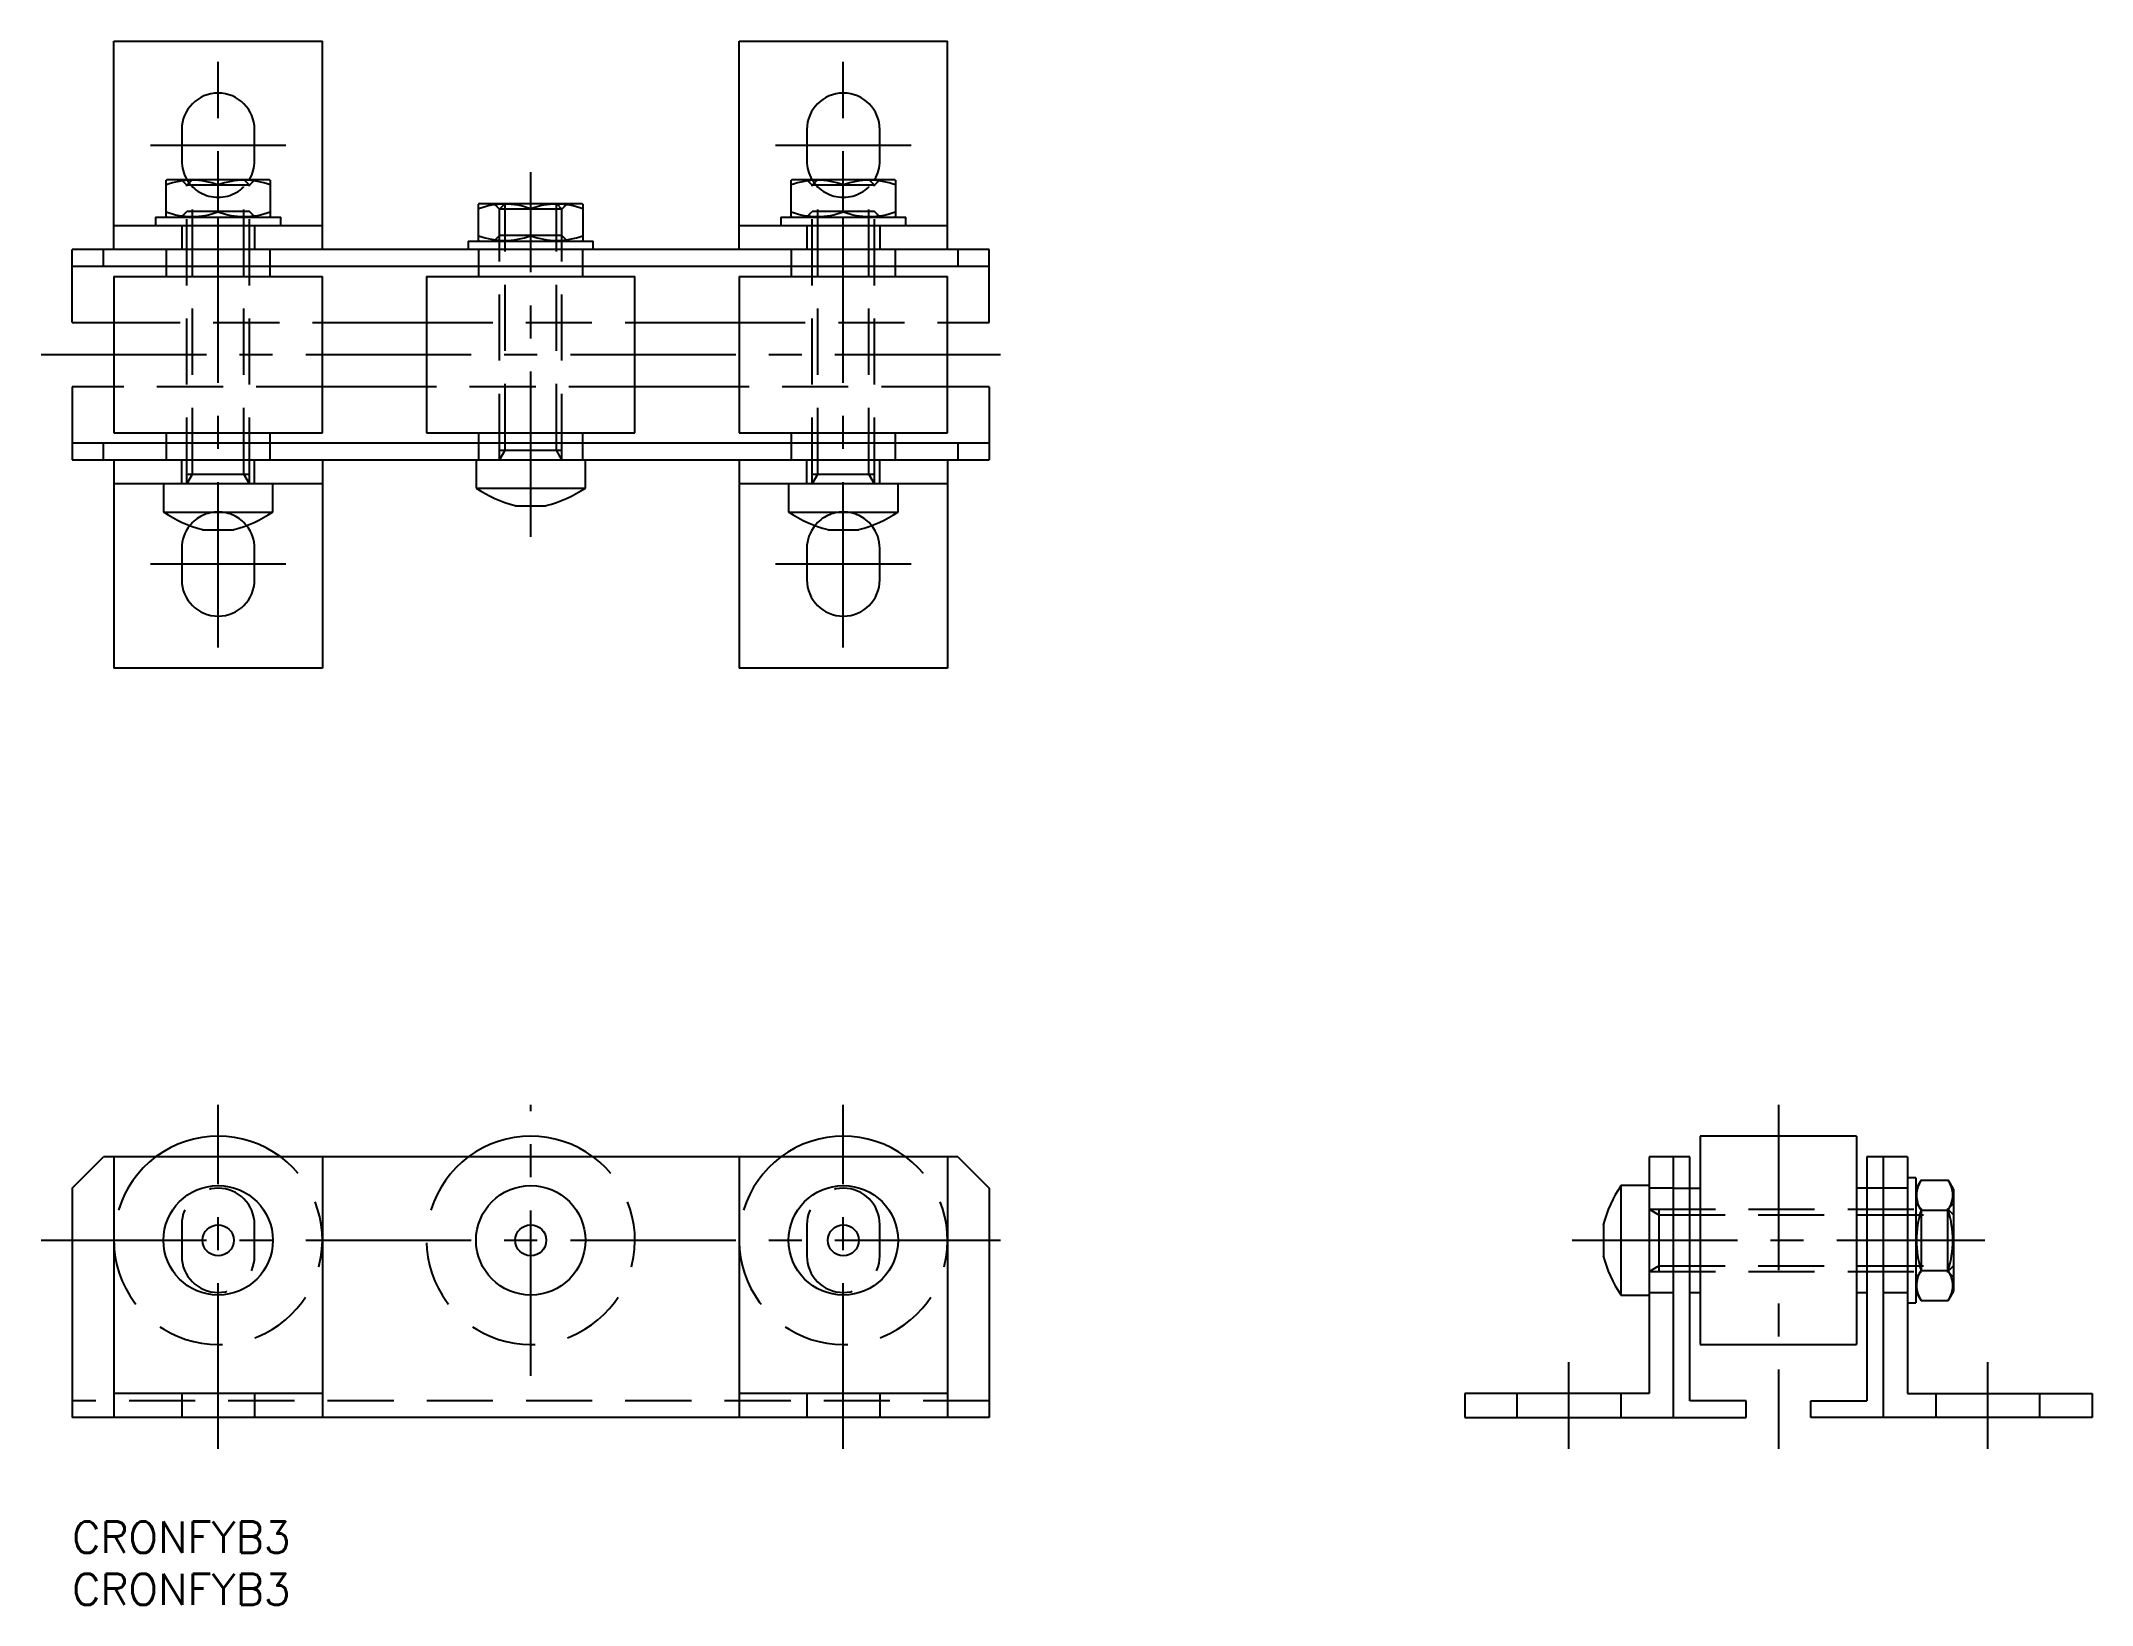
# Model space of a CAD drawing. Extents: x -3 to 194, y -8 to 142.
import ezdxf

# ---------------------------------------------------------------- set-up
doc = ezdxf.new("R2010")
doc.units = 0
doc.header["$LTSCALE"] = 0.5
doc.linetypes.add('CENTER', pattern=[50.8, 31.75, -6.35, 6.35, -6.35])
doc.linetypes.add('DASHED', pattern=[19.05, 12.7, -6.35])
for name, color, linetype in [('MSM_CENTER', 1, 'CENTER'), ('MSM_CONTINUOUS', 7, 'CONTINUOUS'), ('MSM_DASHED', 4, 'DASHED'), ('MSM_PART_NUMBER', 7, 'CONTINUOUS')]:
    doc.layers.add(name, color=color, linetype=linetype)
doc.styles.get("Standard").update_dxf_attribs({"font": 'txt.shx', "height": 3, "bigfont": 'bigfont.shx'})

# ---------------------------------------------------------------- blocks, each defined once
blk = doc.blocks.new('*U45')
at = {"layer": 'MSM_PART_NUMBER'}
blk.add_text('CRONFYB3', height=3, dxfattribs=at).set_placement((0, -3))
blk = doc.blocks.new('*U46')
at = {"layer": 'MSM_PART_NUMBER'}
blk.add_text('CRONFYB3', height=3, dxfattribs=at).set_placement((0, -8))

msp = doc.modelspace()

# ---------------------------------------------------------------- linework, layer by layer
at = {"layer": 'MSM_CENTER'}
for p, q in [((14, 83.91), (14, 140.11)), ((74, 83.91), (74, 140.11)), ((7.5, 132.11), (20.5, 132.11)), ((67.5, 132.11), (80.5, 132.11)), ((44, 94.51), (44, 129.51)), ((-3, 112.01), (91, 112.01)), ((20.5, 91.91), (7.5, 91.91)), ((80.5, 91.91), (67.5, 91.91)), ((14, 7), (14, 40)), ((44, 14), (44, 40)), ((74, 7), (74, 40)), ((163.74, 40), (163.74, 7)), ((-3, 27), (91, 27)), ((143.94, 27), (183.54, 27)), ((143.64, 7), (143.64, 15.3)), ((183.84, 7), (183.84, 15.3))]:
    msp.add_line(p, q, dxfattribs=at)
at = {"layer": 'MSM_CONTINUOUS'}
for p, q in [((4, 122.11), (4, 142.11)), ((4, 142.11), (24, 142.11)), ((24, 122.11), (24, 142.11)), ((64, 122.11), (64, 142.11)), ((64, 142.11), (84, 142.11)), ((84, 122.11), (84, 142.11)), ((10.5, 133.61), (10.5, 130.61)), ((17.5, 130.61), (17.5, 133.61)), ((70.5, 133.61), (70.5, 130.61)), ((77.5, 130.61), (77.5, 133.61)), ((9.1, 128.81), (9, 128.75)), ((9, 125.27), (9, 128.75)), ((9.1, 128.81), (18.9, 128.81)), ((14, 125.72), (14, 128.31)), ((19, 128.75), (18.9, 128.81)), ((19, 128.75), (19, 125.27)), ((69.1, 128.81), (69, 128.75)), ((69, 125.27), (69, 128.75)), ((69.1, 128.81), (78.9, 128.81)), ((74, 125.72), (74, 128.31)), ((79, 128.75), (78.9, 128.81)), ((79, 128.75), (79, 125.27)), ((39.1, 126.51), (39, 126.45)), ((39, 122.97), (39, 126.45)), ((39.1, 126.51), (48.9, 126.51)), ((44, 123.42), (44, 126.01)), ((49, 126.45), (48.9, 126.51)), ((49, 126.45), (49, 122.97)), ((4, 124.41), (24, 124.41)), ((8, 125.21), (8, 124.41)), ((8, 125.21), (20, 125.21)), ((9, 125.27), (9.1, 125.21)), ((18.9, 125.21), (19, 125.27)), ((20, 124.41), (20, 125.21)), ((64, 124.41), (84, 124.41)), ((68, 125.21), (68, 124.41)), ((68, 125.21), (80, 125.21)), ((69, 125.27), (69.1, 125.21)), ((78.9, 125.21), (79, 125.27)), ((80, 124.41), (80, 125.21)), ((0, 115.11), (0, 122.11)), ((88, 122.11), (0, 122.11)), ((3, 120.51), (3, 122.11)), ((38, 122.91), (38, 122.11)), ((38, 122.91), (50, 122.91)), ((39, 122.97), (39.1, 122.91)), ((48.9, 122.91), (49, 122.97)), ((50, 122.11), (50, 122.91)), ((85, 122.11), (85, 120.51)), ((88, 115.11), (88, 122.11)), ((0, 120.51), (88, 120.51)), ((9, 120.51), (9, 119.51)), ((19, 119.51), (19, 120.51)), ((39, 120.51), (39, 119.51)), ((49, 119.51), (49, 120.51)), ((69, 120.51), (69, 119.51)), ((79, 119.51), (79, 120.51)), ((4, 119.51), (4, 104.51)), ((4, 119.51), (24, 119.51)), ((24, 104.51), (24, 119.51)), ((34, 119.51), (34, 104.51)), ((34, 119.51), (54, 119.51)), ((54, 104.51), (54, 119.51)), ((64, 119.51), (64, 104.51)), ((64, 119.51), (84, 119.51)), ((84, 104.51), (84, 119.51)), ((0, 115.11), (4, 115.11)), ((24, 115.11), (34, 115.11)), ((54, 115.11), (64, 115.11)), ((84, 115.11), (88, 115.11)), ((0, 108.91), (0, 101.91)), ((4, 108.91), (0, 108.91)), ((34, 108.91), (24, 108.91)), ((64, 108.91), (54, 108.91)), ((88, 108.91), (84, 108.91)), ((88, 108.91), (88, 101.91)), ((4, 104.51), (24, 104.51)), ((9, 104.51), (9, 103.51)), ((19, 103.51), (19, 104.51)), ((34, 104.51), (54, 104.51)), ((39, 104.51), (39, 103.51)), ((49, 103.51), (49, 104.51)), ((64, 104.51), (84, 104.51)), ((69, 104.51), (69, 103.51)), ((79, 103.51), (79, 104.51)), ((88, 103.51), (0, 103.51)), ((3, 101.91), (3, 103.51)), ((85, 103.51), (85, 101.91)), ((0, 101.91), (88, 101.91)), ((4, 101.91), (4, 81.91)), ((24, 101.91), (24, 81.91)), ((38.75, 101.91), (38.75, 99.2)), ((49.25, 99.2), (49.25, 101.91)), ((64, 101.91), (64, 81.91)), ((84, 101.91), (84, 81.91)), ((24, 99.61), (4, 99.61)), ((8.75, 99.61), (8.75, 96.9)), ((19.25, 96.9), (19.25, 99.61)), ((38.75, 99.2), (49.25, 99.2)), ((84, 99.61), (64, 99.61)), ((68.75, 99.61), (68.75, 96.9)), ((79.25, 96.9), (79.25, 99.61)), ((8.75, 96.9), (19.25, 96.9)), ((42.51, 97.51), (45.49, 97.51)), ((68.75, 96.9), (79.25, 96.9)), ((12.51, 95.21), (15.49, 95.21)), ((72.51, 95.21), (75.49, 95.21)), ((10.5, 93.41), (10.5, 90.41)), ((17.5, 90.41), (17.5, 93.41)), ((70.5, 93.41), (70.5, 90.41)), ((77.5, 90.41), (77.5, 93.41)), ((24, 81.91), (4, 81.91)), ((84, 81.91), (64, 81.91)), ((156.24, 37), (156.24, 17)), ((171.24, 37), (156.24, 37)), ((171.24, 37), (171.24, 17)), ((0, 32), (3, 35)), ((85, 35), (3, 35)), ((4, 35), (4, 10)), ((24, 35), (24, 10)), ((64, 35), (64, 10)), ((84, 35), (84, 10)), ((85, 35), (88, 32)), ((155.24, 35), (151.34, 35)), ((151.34, 35), (151.34, 12.3)), ((153.64, 35), (153.64, 10)), ((155.24, 11.6), (155.24, 35)), ((172.24, 35), (172.24, 11.6)), ((176.14, 35), (172.24, 35)), ((173.84, 10), (173.84, 35)), ((176.14, 35), (176.14, 12.3)), ((0, 32), (0, 10)), ((88, 32), (88, 10)), ((148.63, 32.25), (148.63, 21.75)), ((151.34, 32.25), (148.63, 32.25)), ((153.64, 32), (156.24, 32)), ((173.84, 32), (171.24, 32)), ((176.94, 33), (176.14, 33)), ((176.94, 33), (176.94, 21)), ((177.44, 32.77), (176.94, 31.9)), ((177.44, 32.77), (180.03, 32.77)), ((180.54, 31.9), (180.03, 32.77)), ((180.54, 31.9), (180.54, 22.1)), ((177.44, 29.89), (180.03, 29.89)), ((146.94, 28.49), (146.94, 25.51)), ((177.44, 24.11), (180.03, 24.11)), ((148.63, 21.75), (151.34, 21.75)), ((155.24, 22), (156.24, 22)), ((171.24, 22), (172.24, 22)), ((176.94, 22.1), (177.44, 21.23)), ((180.03, 21.23), (180.54, 22.1)), ((176.14, 21), (176.94, 21)), ((177.44, 21.23), (180.03, 21.23)), ((156.24, 17), (171.24, 17)), ((24, 12.3), (4, 12.3)), ((84, 12.3), (64, 12.3)), ((151.34, 12.3), (133.64, 12.3)), ((133.64, 12.3), (133.64, 10)), ((176.14, 12.3), (193.84, 12.3)), ((193.84, 12.3), (193.84, 10)), ((88, 10), (0, 10)), ((133.64, 10), (160.64, 10)), ((160.64, 11.6), (155.24, 11.6)), ((160.64, 10), (160.64, 11.6)), ((166.84, 11.6), (172.24, 11.6)), ((166.84, 10), (166.84, 11.6)), ((193.84, 10), (166.84, 10))]:
    msp.add_line(p, q, dxfattribs=at)
for centre, radius in [((14, 27), 5.25), ((44, 27), 5.25), ((74, 27), 5.25), ((14, 27), 1.49), ((44, 27), 1.49), ((74, 27), 1.49)]:
    msp.add_circle(centre, radius, dxfattribs=at)
for centre, radius, start, end in [((14, 133.61), 3.5, 0, 180), ((74, 133.61), 3.5, 0, 180), ((14, 130.61), 3.5, 180, 210.9497), ((14, 130.61), 3.5, 329.0503, 0), ((74, 130.61), 3.5, 180, 210.9497), ((74, 130.61), 3.5, 329.0503, 0), ((11.5, 121.38), 7.37, 70.1592, 109.8408), ((16.5, 121.38), 7.37, 70.1592, 109.8408), ((71.5, 121.38), 7.37, 70.1592, 109.8408), ((76.5, 121.38), 7.37, 70.1592, 109.8408), ((41.5, 119.08), 7.37, 70.1592, 109.8408), ((46.5, 119.08), 7.37, 70.1592, 109.8408), ((11.5, 132.64), 7.37, 250.1592, 289.8408), ((16.5, 132.64), 7.37, 250.1592, 289.8408), ((71.5, 132.64), 7.37, 250.1592, 289.8408), ((76.5, 132.64), 7.37, 250.1592, 289.8408), ((41.5, 130.34), 7.37, 250.1592, 289.8408), ((46.5, 130.34), 7.37, 250.1592, 289.8408), ((45.54, 109.25), 12.12, 235.9445, 255.5214), ((42.46, 109.25), 12.12, 284.4786, 304.0555), ((15.54, 106.95), 12.12, 235.9445, 255.5214), ((12.46, 106.95), 12.12, 284.4786, 304.0555), ((75.54, 106.95), 12.12, 235.9445, 255.5214), ((72.46, 106.95), 12.12, 284.4786, 304.0555), ((14, 93.41), 3.5, 141.2477, 180), ((14, 93.41), 3.5, 0, 38.7523), ((74, 93.41), 3.5, 141.2477, 180), ((74, 93.41), 3.5, 0, 38.7523), ((14, 90.41), 3.5, 180, 0), ((74, 90.41), 3.5, 180, 0), ((14, 27), 10, 53.1301, 126.8699), ((44, 27), 10, 53.1301, 126.8699), ((74, 27), 10, 53.1301, 126.8699), ((158.67, 25.46), 12.12, 145.9445, 165.5214), ((179.55, 31.33), 2.56, 154.3574, 214.3573), ((177.92, 31.33), 2.56, 325.6427, 25.6426), ((186.6, 27), 9.61, 162.5124, 197.4876), ((170.87, 27), 9.61, 342.5124, 17.4876), ((158.67, 28.54), 12.12, 194.4786, 214.0555), ((179.55, 22.67), 2.56, 145.6427, 205.6426), ((177.92, 22.67), 2.56, 334.3574, 34.3573)]:
    msp.add_arc(centre, radius, start, end, dxfattribs=at)
at = {"layer": 'MSM_DASHED'}
for p, q in [((10.46, 128.81), (11, 128.27)), ((11.54, 128.81), (11, 128.27)), ((17, 128.27), (11, 128.27)), ((11, 99.61), (11, 128.27)), ((11.54, 100.55), (11.54, 128.81)), ((16.46, 128.81), (17, 128.27)), ((16.46, 100.55), (16.46, 128.81)), ((17.54, 128.81), (17, 128.27)), ((17, 99.61), (17, 128.27)), ((70.46, 128.81), (71, 128.27)), ((71.54, 128.81), (71, 128.27)), ((71, 99.61), (71, 128.27)), ((77, 128.27), (71, 128.27)), ((71.54, 100.55), (71.54, 128.81)), ((76.46, 100.55), (76.46, 128.81)), ((76.46, 128.81), (77, 128.27)), ((77.54, 128.81), (77, 128.27)), ((77, 99.61), (77, 128.27)), ((40.46, 126.51), (41, 125.97)), ((41.54, 126.51), (41, 125.97)), ((41.54, 102.85), (41.54, 126.51)), ((46.46, 126.51), (47, 125.97)), ((46.46, 102.85), (46.46, 126.51)), ((47.54, 126.51), (47, 125.97)), ((10.46, 125.21), (11, 125.75)), ((10.5, 124.41), (10.5, 122.11)), ((17, 125.75), (11, 125.75)), ((17.54, 125.21), (17, 125.75)), ((17.5, 124.41), (17.5, 122.11)), ((47, 125.97), (41, 125.97)), ((41, 101.91), (41, 125.97)), ((47, 101.91), (47, 125.97)), ((70.46, 125.21), (71, 125.75)), ((70.5, 124.41), (70.5, 122.11)), ((77, 125.75), (71, 125.75)), ((77.54, 125.21), (77, 125.75)), ((77.5, 124.41), (77.5, 122.11)), ((9, 122.11), (9, 120.51)), ((19, 120.51), (19, 122.11)), ((39, 122.11), (39, 120.51)), ((40.46, 122.91), (41, 123.45)), ((47, 123.45), (41, 123.45)), ((47.54, 122.91), (47, 123.45)), ((49, 120.51), (49, 122.11)), ((69, 122.11), (69, 120.51)), ((79, 120.51), (79, 122.11)), ((4, 115.11), (24, 115.11)), ((34, 115.11), (54, 115.11)), ((64, 115.11), (84, 115.11)), ((24, 108.91), (4, 108.91)), ((54, 108.91), (34, 108.91)), ((84, 108.91), (64, 108.91)), ((9, 103.51), (9, 101.91)), ((19, 101.91), (19, 103.51)), ((39, 103.51), (39, 101.91)), ((41, 102.85), (47, 102.85)), ((41, 101.91), (41.54, 102.85)), ((47, 101.91), (46.46, 102.85)), ((49, 101.91), (49, 103.51)), ((69, 103.51), (69, 101.91)), ((79, 101.91), (79, 103.51)), ((10.5, 99.61), (10.5, 101.91)), ((11, 100.55), (17, 100.55)), ((11, 99.61), (11.54, 100.55)), ((17, 99.61), (16.46, 100.55)), ((17.5, 99.61), (17.5, 101.91)), ((70.5, 99.61), (70.5, 101.91)), ((71, 99.61), (71.54, 100.55)), ((71, 100.55), (77, 100.55)), ((77, 99.61), (76.46, 100.55)), ((77.5, 99.61), (77.5, 101.91)), ((153.64, 32), (151.34, 32)), ((176.14, 32), (173.84, 32)), ((151.34, 30), (180, 30)), ((151.34, 30), (152.27, 29.46)), ((152.27, 30), (152.27, 24)), ((176.94, 30.54), (177.48, 30)), ((177.48, 24), (177.48, 30)), ((180.54, 30.54), (180, 30)), ((180, 24), (180, 30)), ((180.54, 29.46), (180, 30)), ((10.5, 28.5), (10.5, 25.5)), ((17.5, 25.5), (17.5, 28.5)), ((70.5, 28.5), (70.5, 25.5)), ((77.5, 25.5), (77.5, 28.5)), ((152.27, 29.46), (180.54, 29.46)), ((151.34, 24), (152.27, 24.54)), ((151.34, 24), (180, 24)), ((152.27, 24.54), (180.54, 24.54)), ((176.94, 23.46), (177.48, 24)), ((180.54, 24.54), (180, 24)), ((180.54, 23.46), (180, 24)), ((151.34, 22), (153.64, 22)), ((173.84, 22), (176.14, 22)), ((10.5, 12.3), (10.5, 10)), ((17.5, 12.3), (17.5, 10)), ((70.5, 12.3), (70.5, 10)), ((77.5, 12.3), (77.5, 10)), ((138.64, 12.3), (138.64, 10)), ((148.64, 10), (148.64, 12.3)), ((178.84, 12.3), (178.84, 10)), ((188.84, 10), (188.84, 12.3)), ((88, 11.6), (0, 11.6))]:
    msp.add_line(p, q, dxfattribs=at)
for centre, radius, start, end in [((14, 130.61), 3.5, 210.9497, 329.0503), ((74, 130.61), 3.5, 210.9497, 329.0503), ((14, 93.41), 3.5, 38.7523, 141.2477), ((74, 93.41), 3.5, 38.7523, 141.2477), ((14, 27), 10, 126.8699, 53.1301), ((44, 27), 10, 126.8699, 53.1301), ((74, 27), 10, 126.8699, 53.1301), ((14, 28.5), 3.5, 0, 180), ((74, 28.5), 3.5, 0, 180), ((14, 25.5), 3.5, 180, 0), ((74, 25.5), 3.5, 180, 0)]:
    msp.add_arc(centre, radius, start, end, dxfattribs=at)

# ---------------------------------------------------------------- block references
at = {"layer": 'MSM_CONTINUOUS'}
for name in ['*U45', '*U46']:
    msp.add_blockref(name, (0, 0), dxfattribs=at)

doc.saveas('drawing.dxf')
